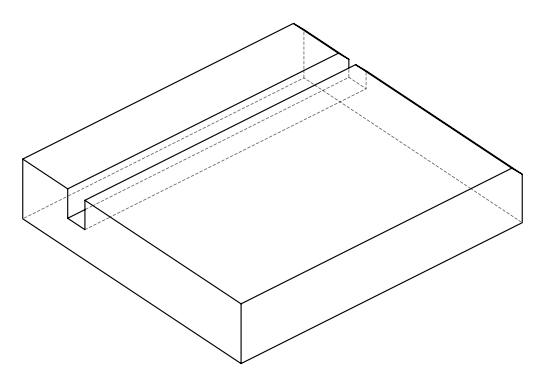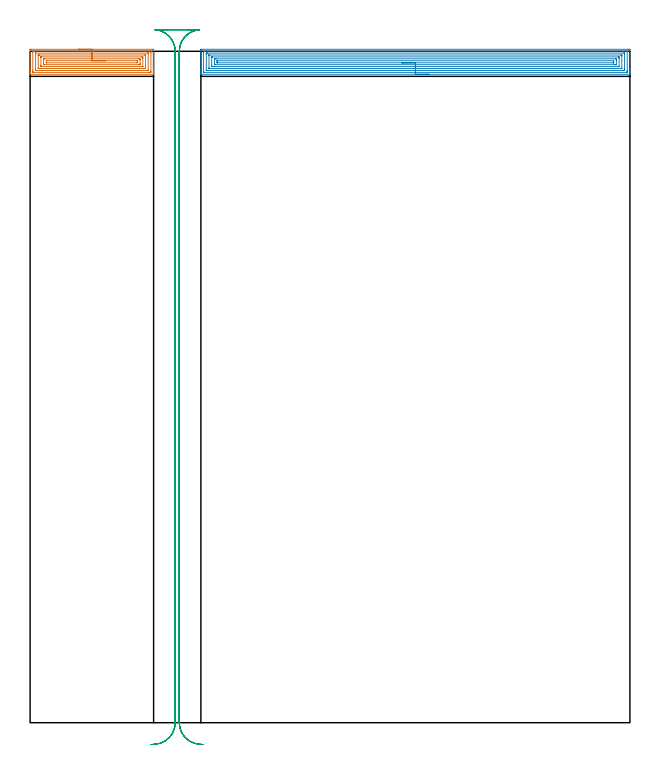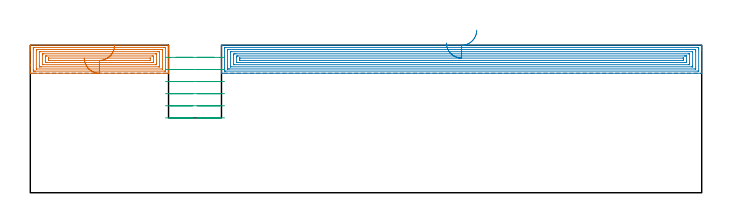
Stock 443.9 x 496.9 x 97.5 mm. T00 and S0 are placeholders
(PLAN: 3 operations, 1 tool changes, 37.1 min)
(1 AREA_MILL | FG_CHAMFER_SURFACE | UGT0205_001 | 5.41 min | 16961 mm3)
(2 AREA_MILL_1 | FG_CHAMFER_SURFACE_1 | UGT0205_001 | 18.07 min | 55652 mm3)
(3 MILL_RECTANGULAR_SLOT | SLOT_RECTANGULAR | UGT0201_004 | Follow Part, ap 8, ae 75% | 13.61 min | 832145 mm3)
(TOOL UGT0205_001 | Chamfer Mill 20 x 3 x 45 deg. | D20 FL50 Z2)
(TOOL UGT0201_004 | End Mill 32 mm | D32 FL53 Z6)
(OP 1 AREA_MILL)
G17 G21 G94 G90
T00 M6
G54
G17 G0 G90 X35.7 Y498.4 S1061 M3
G43 Z107.5 H0
Z89.
G94 G1 X35.738 Z88.128 F250.
X35.852 Z87.264
X36.041 Z86.412
X36.303 Z85.58
X36.637 Z84.774
X37.04 Z84.
X37.509 Z83.264
X38.04 Z82.572
X38.629 Z81.929
X39.272 Z81.34
X39.964 Z80.808
X40.7 Z80.34
X41.474 Z79.937
X42.28 Z79.603
X43.112 Z79.341
X43.964 Z79.152
X44.828 Z79.038
X45.7 Z79.
X90.789
X91.238 Y498.396 Z79.002
X91.39 Y498.392 Z79.006
X91.4 Y498.236 Z79.161
Y483.587 Z93.808
Y482.985 Z94.41
Y482.428 Z94.969
Y482.104 Z95.292
Y481.547 Z95.849
Y481.223 Z96.172
Y480.574 Z96.826
Y480.226 Z97.173
X91.397 Y479.901 Z97.49
X91.235 Y479.9 Z97.5
X0.161
X0.005 Z97.491
X0.003 Y479.901 Z97.49
X0. Y480.224 Z97.175
Y480.573 Z96.826
Y481.223 Z96.172
Y482.428 Z94.968
Y482.985 Z94.41
Y492.975 Z84.423
Y497.958 Z79.439
X0.002 Y498.238 Z79.159
X0.01 Y498.392 Z79.006
X0.165 Y498.399 Z78.999
X0.611 Y498.4 Z79.
X45.7
Y496.986 Z80.414
X89.003 Y496.985 Z80.415
X89.097 Y496.984 Z80.416
X89.365 Y496.979 Z80.421
X89.39 Y496.892 Z80.508
X89.397 Y496.689 Z80.711
X89.399 Y496.196 Z81.204
X89.4 Y495.805 Z81.595
X89.399 Y482.104 Z95.296
X89.398 Y481.715 Z95.685
X89.39 Y481.328 Z96.072
X89.003 Y481.317 Z96.083
X88.91 Y481.315 Z96.085
X88.11 Y481.314 Z96.086
X2.397 Y481.315 Z96.085
X2.303 Y481.316 Z96.084
X2.035 Y481.321 Z96.079
X2.01 Y481.408 Z95.992
X2.003 Y481.611 Z95.789
X2.001 Y482.104 Z95.296
X2. Y482.495 Z94.905
X2.001 Y496.196 Z81.204
X2.002 Y496.585 Z80.815
X2.01 Y496.972 Z80.428
X2.397 Y496.983 Z80.417
X2.49 Y496.985 Z80.415
X3.29 Y496.986 Z80.414
X45.7
Y495.572 Z81.828
X87.218 Y495.571 Z81.829
X87.304 Y495.57 Z81.83
X87.372 Y495.567 Z81.833
X87.386 Y495.565 Z81.835
X87.39 Y495.546 Z81.854
X87.395 Y495.495 Z81.905
X87.399 Y495.316 Z82.084
Y482.985 Z94.415
X87.398 Y482.807 Z94.593
X87.391 Y482.746 Z94.654
X87.387 Y482.735 Z94.665
X87.378 Y482.733 Z94.667
X87.347 Y482.73 Z94.67
X87.218 Y482.729 Z94.671
X4.183
X4.096 Y482.73 Z94.67
X4.028 Y482.733 Z94.667
X4.014 Y482.735 Z94.665
X4.01 Y482.754 Z94.646
X4.005 Y482.805 Z94.595
X4.001 Y482.985 Z94.415
Y495.316 Z82.084
X4.002 Y495.493 Z81.907
X4.009 Y495.554 Z81.846
X4.013 Y495.565 Z81.835
X4.022 Y495.567 Z81.833
X4.053 Y495.57 Z81.83
X4.183 Y495.571 Z81.829
X45.7 Y495.572 Z81.828
Y494.157 Z83.243
X84.821
X85.273 Y494.154 Z83.246
X85.377 Y494.151 Z83.249
X85.39 Y494.149 Z83.251
X85.393 Y494.13 Z83.27
X85.397 Y494.081 Z83.319
X85.399 Y493.982 Z83.418
X85.4 Y484.746 Z92.654
X85.397 Y484.321 Z93.079
X85.394 Y484.215 Z93.185
X85.39 Y484.164 Z93.236
X85.383 Y484.149 Z93.251
X85.354 Y484.148 Z93.252
X85.149 Y484.145 Z93.255
X84.539 Y484.143 Z93.257
X84.258
X6.579
X6.127 Y484.146 Z93.254
X6.024 Y484.149 Z93.251
X6.01 Y484.151 Z93.249
X6.007 Y484.17 Z93.23
X6.003 Y484.219 Z93.181
X6.001 Y484.318 Z93.082
X6. Y493.554 Z83.846
X6.003 Y493.979 Z83.421
X6.006 Y494.085 Z83.315
X6.01 Y494.136 Z83.264
X6.017 Y494.151 Z83.249
X6.046 Y494.152 Z83.248
X6.252 Y494.155 Z83.245
X6.861 Y494.157 Z83.243
X7.142
X45.7
Y492.743 Z84.657
X82.824
X82.966 Y492.742 Z84.658
X83.25 Y492.737 Z84.663
X83.391 Y492.732 Z84.668
X83.394 Y492.715 Z84.685
X83.397 Y492.673 Z84.727
X83.4 Y492.035 Z85.365
Y491.792 Z85.608
X83.399 Y485.627 Z91.773
X83.398 Y485.587 Z91.813
X83.395 Y485.568 Z91.832
X83.393 Y485.564 Z91.836
X83.321 Y485.562 Z91.838
X83.037 Y485.558 Z91.842
X82.895 Y485.557 Z91.843
X8.576
X8.434 Y485.558 Z91.842
X8.151 Y485.563 Z91.837
X8.009 Y485.568 Z91.832
X8.006 Y485.585 Z91.815
X8.003 Y485.627 Z91.773
X8. Y486.265 Z91.135
Y486.508 Z90.892
X8.001 Y492.673 Z84.727
X8.002 Y492.713 Z84.687
X8.005 Y492.732 Z84.668
X8.007 Y492.736 Z84.664
X8.079 Y492.738 Z84.662
X8.363 Y492.742 Z84.658
X8.505 Y492.743 Z84.657
X45.7
Y491.329 Z86.071
X80.545 Y491.328 Z86.072
X80.968 Y491.326 Z86.074
X81.381 Y491.322 Z86.078
X81.392 Y490.912 Z86.488
X81.399 Y490.486 Z86.914
Y487.844 Z89.556
X81.393 Y487.388 Z90.012
X81.384 Y486.978 Z90.422
X80.968 Y486.974 Z90.426
X80.497 Y486.972 Z90.428
X10.855
X10.432 Y486.974 Z90.426
X10.019 Y486.978 Z90.422
X10.008 Y487.388 Z90.012
X10.001 Y487.814 Z89.586
Y490.457 Z86.943
X10.007 Y490.912 Z86.488
X10.017 Y491.322 Z86.078
X10.432 Y491.326 Z86.074
X10.903 Y491.328 Z86.072
X45.7 Y491.329 Z86.071
Y489.915 Z87.485
X79.3 Y489.914 Z87.486
X79.366 Y489.911 Z87.489
X79.39 Y489.908 Z87.492
X79.396 Y489.894 Z87.506
X79.399 Y489.877 Z87.523
Y488.577 Z88.823
X79.395 Y488.462 Z88.938
X79.39 Y488.391 Z89.009
X79.375 Y488.39 Z89.01
X79.182 Y488.386 Z89.014
X12.1
X12.035 Y488.389 Z89.011
X12.01 Y488.392 Z89.008
X12.004 Y488.406 Z88.994
X12.001 Y488.423 Z88.977
Y489.724 Z87.676
X12.005 Y489.838 Z87.562
X12.01 Y489.909 Z87.491
X12.026 Y489.91 Z87.49
X12.218 Y489.914 Z87.486
X45.7 Y489.915 Z87.485
X46.572 Z87.523
X47.437 Z87.637
X48.288 Z87.826
X49.12 Z88.088
X49.926 Z88.422
X50.7 Z88.825
X51.436 Z89.294
X52.128 Z89.825
X52.771 Z90.414
X53.36 Z91.057
X53.892 Z91.75
X54.36 Z92.485
X54.763 Z93.259
X55.097 Z94.065
X55.359 Z94.897
X55.548 Z95.749
X55.662 Z96.614
X55.7 Z97.485
G0 Z107.5
M5
M2
(OP 2 AREA_MILL_1)
G17 G21 G94 G90
T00 M6
G54
G17 G0 G90 X295.149 Y479.901 S1061 M3
G43 Z107.5 H0
Z107.499
G94 G1 X295.111 Z106.627 F250.
X294.997 Z105.762
X294.808 Z104.911
X294.546 Z104.079
X294.212 Z103.273
X293.809 Z102.499
X293.34 Z101.763
X292.809 Z101.071
X292.22 Z100.428
X291.577 Z99.838
X290.885 Z99.307
X290.149 Z98.839
X289.375 Z98.436
X288.569 Z98.102
X287.737 Z97.84
X286.885 Z97.651
X286.02 Z97.537
X285.149 Z97.499
X127.016 Y479.903 Z97.497
X126.572 Y479.906 Z97.494
X126.569
X126.471 Y479.911 Z97.483
X126.41 Y479.926 Z97.466
X126.4 Y480.162 Z97.236
Y480.24 Z97.159
Y480.545 Z96.855
Y481.223 Z96.172
Y482.443 Z94.954
Y482.985 Z94.41
Y494.807 Z82.59
Y497.077 Z80.32
Y497.348 Z80.049
X126.405 Y497.958 Z79.44
X126.41 Y498.392 Z79.006
X126.574 Y498.396 Z79.002
X127.019 Y498.4 Z79.
X443.281
X443.73 Y498.396 Z79.002
X443.89 Y498.392 Z79.006
X443.9 Y498.229 Z79.169
Y483.594 Z93.801
Y482.985 Z94.41
Y482.443 Z94.954
Y482.104 Z95.292
Y481.562 Z95.834
Y481.223 Z96.172
Y480.545 Z96.855
Y480.24 Z97.159
X443.897 Y479.901 Z97.49
X443.728 Y479.9 Z97.5
X285.149 Y479.901 Z97.499
Y481.315 Z96.085
X128.805 Y481.317 Z96.083
X128.71
X128.434 Y481.323 Z96.077
X128.409 Y481.324 Z96.076
X128.406 Y481.346 Z96.054
X128.402 Y481.378 Z96.022
X128.401 Y481.41 Z95.99
X128.4 Y481.623 Z95.777
Y495.715 Z81.685
X128.401 Y496.196 Z81.204
X128.404 Y496.592 Z80.808
X128.415 Y496.979 Z80.421
X128.805 Y496.984 Z80.416
X128.899 Y496.985 Z80.415
X441.494
X441.588
X441.866 Y496.979 Z80.421
X441.891 Y496.977 Z80.423
X441.894 Y496.955 Z80.445
X441.898 Y496.923 Z80.477
X441.899 Y496.891 Z80.509
X441.9 Y496.677 Z80.723
Y482.585 Z94.815
X441.898 Y482.104 Z95.296
X441.896 Y481.708 Z95.692
X441.885 Y481.321 Z96.079
X441.494 Y481.316 Z96.084
X441.401 Y481.315 Z96.085
X285.149
Y482.729 Z94.671
X130.85 Y482.731 Z94.669
X130.592 Y482.732 Z94.668
X130.507 Y482.734 Z94.666
X130.44 Y482.737 Z94.663
X130.41 Y482.746 Z94.654
X130.407 Y482.795 Z94.605
X130.403 Y482.985 Z94.415
X130.4 Y483.174 Z94.226
Y494.624 Z82.776
X130.402 Y495.316 Z82.084
X130.404 Y495.501 Z81.899
X130.41 Y495.562 Z81.838
X130.463 Y495.565 Z81.835
X130.592 Y495.567 Z81.833
X131.226 Y495.571 Z81.829
X131.486
X439.448
X439.708 Y495.57 Z81.83
X439.794 Y495.568 Z81.832
X439.861 Y495.565 Z81.835
X439.89 Y495.555 Z81.845
X439.893 Y495.505 Z81.895
X439.897 Y495.316 Z82.084
X439.9 Y495.126 Z82.274
Y483.676 Z93.724
X439.898 Y482.985 Z94.415
X439.896 Y482.799 Z94.601
X439.89 Y482.738 Z94.662
X439.837 Y482.736 Z94.664
X439.708 Y482.733 Z94.667
X439.074 Y482.729 Z94.671
X438.814
X285.149
Y484.144 Z93.256
X132.989 Y484.145 Z93.255
X132.534 Y484.147 Z93.253
X132.433 Y484.15 Z93.25
X132.417 Y484.151 Z93.249
X132.41 Y484.162 Z93.238
X132.406 Y484.212 Z93.188
X132.402 Y484.314 Z93.086
X132.4 Y484.725 Z92.675
X132.401 Y493.984 Z83.416
X132.403 Y494.091 Z83.309
X132.408 Y494.144 Z83.256
X132.411 Y494.151 Z83.249
X132.422 Y494.153 Z83.247
X132.456 Y494.155 Z83.245
X132.661 Y494.157 Z83.243
X437.309
X437.767 Y494.155 Z83.245
X437.868 Y494.152 Z83.248
X437.884 Y494.151 Z83.249
X437.89 Y494.139 Z83.261
X437.894 Y494.089 Z83.311
X437.898 Y493.986 Z83.414
X437.9 Y493.575 Z83.825
X437.899 Y484.316 Z93.084
X437.897 Y484.209 Z93.191
X437.892 Y484.156 Z93.244
X437.889 Y484.15 Z93.25
X437.878 Y484.147 Z93.253
X437.843 Y484.145 Z93.255
X437.639 Y484.143 Z93.257
X285.149 Y484.144 Z93.256
Y485.558 Z91.842
X135.953 Y485.559 Z91.841
X135.124 Y485.563 Z91.837
X135.059 Y485.566 Z91.834
X134.41 Y485.627 Z91.773
X134.401 Y486.275 Z91.125
X134.4 Y492.442 Z84.958
X134.402 Y492.673 Z84.727
X134.405 Y492.713 Z84.687
X134.409 Y492.731 Z84.669
X134.415 Y492.736 Z84.664
X134.492 Y492.738 Z84.662
X134.775 Y492.742 Z84.658
X134.917 Y492.743 Z84.657
X435.312
X435.454 Y492.742 Z84.658
X435.738 Y492.737 Z84.663
X435.891 Y492.733 Z84.667
X435.894 Y492.716 Z84.684
X435.896 Y492.673 Z84.727
X435.9 Y492.023 Z85.377
Y491.792 Z85.608
Y485.858 Z91.542
X435.898 Y485.627 Z91.773
X435.895 Y485.587 Z91.813
X435.891 Y485.569 Z91.831
X435.885 Y485.564 Z91.836
X435.808 Y485.562 Z91.838
X435.525 Y485.558 Z91.842
X435.383 Y485.557 Z91.843
X285.149 Y485.558 Z91.842
Y486.972 Z90.428
X137.267 Y486.973 Z90.427
X136.846 Y486.976 Z90.424
X136.434 Y486.98 Z90.42
X136.41 Y487.388 Z90.012
X136.401 Y487.827 Z89.573
X136.4 Y491.131 Z86.269
X136.401 Y491.241 Z86.159
X136.405 Y491.296 Z86.104
X136.41 Y491.319 Z86.081
X136.429 Y491.323 Z86.077
X136.846 Y491.327 Z86.073
X137.316 Y491.329 Z86.071
X137.739
X433.031
X433.454 Y491.326 Z86.074
X433.868 Y491.322 Z86.078
X433.89 Y490.912 Z86.488
X433.899 Y490.473 Z86.927
X433.9 Y487.169 Z90.231
X433.899 Y487.059 Z90.341
X433.895 Y487.004 Z90.396
X433.89 Y486.981 Z90.419
X433.871 Y486.977 Z90.423
X433.454 Y486.973 Z90.427
X432.984 Y486.971 Z90.429
X432.561
X285.149 Y486.972 Z90.428
Y488.386 Z89.014
X138.633 Y488.388 Z89.012
X138.512 Y488.389 Z89.011
X138.442 Y488.392 Z89.008
X138.414 Y488.394 Z89.006
X138.408 Y488.408 Z88.992
X138.404 Y488.43 Z88.97
X138.401 Y488.498 Z88.902
Y489.609 Z87.791
X138.403 Y489.762 Z87.638
X138.409 Y489.884 Z87.516
X138.412 Y489.91 Z87.49
X138.417 Y489.911 Z87.489
X138.439 Y489.913 Z87.487
X138.633 Y489.914 Z87.486
X138.751 Y489.915 Z87.485
X431.667 Y489.914 Z87.486
X431.786 Y489.913 Z87.487
X431.857 Y489.91 Z87.49
X431.887 Y489.908 Z87.492
X431.892 Y489.893 Z87.507
X431.896 Y489.872 Z87.528
X431.899 Y489.802 Z87.598
Y488.691 Z88.709
X431.897 Y488.538 Z88.862
X431.891 Y488.416 Z88.984
X431.888 Y488.391 Z89.009
X431.883 Y488.389 Z89.011
X431.861 Y488.387 Z89.013
X431.667 Y488.386 Z89.014
X431.549 Y488.385 Z89.015
X285.149 Y488.386 Z89.014
X284.277 Z89.052
X283.412 Z89.166
X282.561 Z89.354
X281.729 Z89.617
X280.923 Z89.951
X280.149 Z90.353
X279.413 Z90.822
X278.721 Z91.353
X278.078 Z91.943
X277.488 Z92.586
X276.957 Z93.278
X276.489 Z94.014
X276.086 Z94.787
X275.752 Z95.593
X275.49 Z96.425
X275.301 Z97.277
X275.187 Z98.142
X275.149 Z99.014
G0 Z107.5
M5
M2
(OP 3 MILL_RECTANGULAR_SLOT)
G17 G21 G94 G90
T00 M6
G54
G17 G0 G90 X128.415 Y-16.154 S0 M3
G43 Z107.5 H0
Z89.5
G94 G1 X125.421 Y-15.97 F250.
G2 X110.4 Y0. R16. F500.
G1 Y496.9
G2 X121.352 Y512.083 R16.
G1 X121.361 Y512.111
G3 X116.385 Y512.9 R16.
G1 X101.417
G3 X100.978 Y512.894 R16.
X96.439 Y512.111 R16.
G1 X96.449 Y512.083
G2 X107.4 Y496.9 R16.
G1 Y0.
G2 X92.379 Y-15.97 R16.
G1 X89.385 Y-16.154 F250.
G0 X128.415 Z81.5
G1 X125.421 Y-15.97
G2 X110.4 Y0. R16. F500.
G1 Y496.9
G2 X124.367 Y512.77 R16.
G1 X124.371 Y512.8
G3 X122.586 Y512.9 R16.
G1 X95.213
G3 X93.429 Y512.8 R16.
G1 X93.432 Y512.77
G2 X107.4 Y496.9 R16.
G1 Y0.
G2 X92.379 Y-15.97 R16.
G1 X89.385 Y-16.154 F250.
G0 X128.415 Z73.5
G1 X125.421 Y-15.97
G2 X110.4 Y0. R16. F500.
G1 Y496.9
G2 X125.421 Y512.87 R16.
G1 Y512.9
X92.379
Y512.87
G2 X107.4 Y496.9 R16.
G1 Y0.
G2 X92.379 Y-15.97 R16.
G1 X89.385 Y-16.154 F250.
G0 X128.415 Z65.5
G1 X125.421 Y-15.97
G2 X110.4 Y0. R16. F500.
G1 Y496.9
G2 X125.421 Y512.87 R16.
G1 Y512.9
X92.379
Y512.87
G2 X107.4 Y496.9 R16.
G1 Y0.
G2 X92.379 Y-15.97 R16.
G1 X89.385 Y-16.154 F250.
G0 X128.415 Z57.5
G1 X125.421 Y-15.97
G2 X110.4 Y0. R16. F500.
G1 Y496.9
G2 X125.421 Y512.87 R16.
G1 Y512.9
X92.379
Y512.87
G2 X107.4 Y496.9 R16.
G1 Y0.
G2 X92.379 Y-15.97 R16.
G1 X89.385 Y-16.154 F250.
G0 X128.415 Z49.5
G1 X125.421 Y-15.97
G2 X110.4 Y0. R16. F500.
G1 Y496.9
G2 X125.421 Y512.87 R16.
G1 Y512.9
X92.379
Y512.87
G2 X107.4 Y496.9 R16.
G1 Y0.
G2 X92.379 Y-15.97 R16.
G1 X89.385 Y-16.154 F250.
G0 Z107.5
M5
M2
